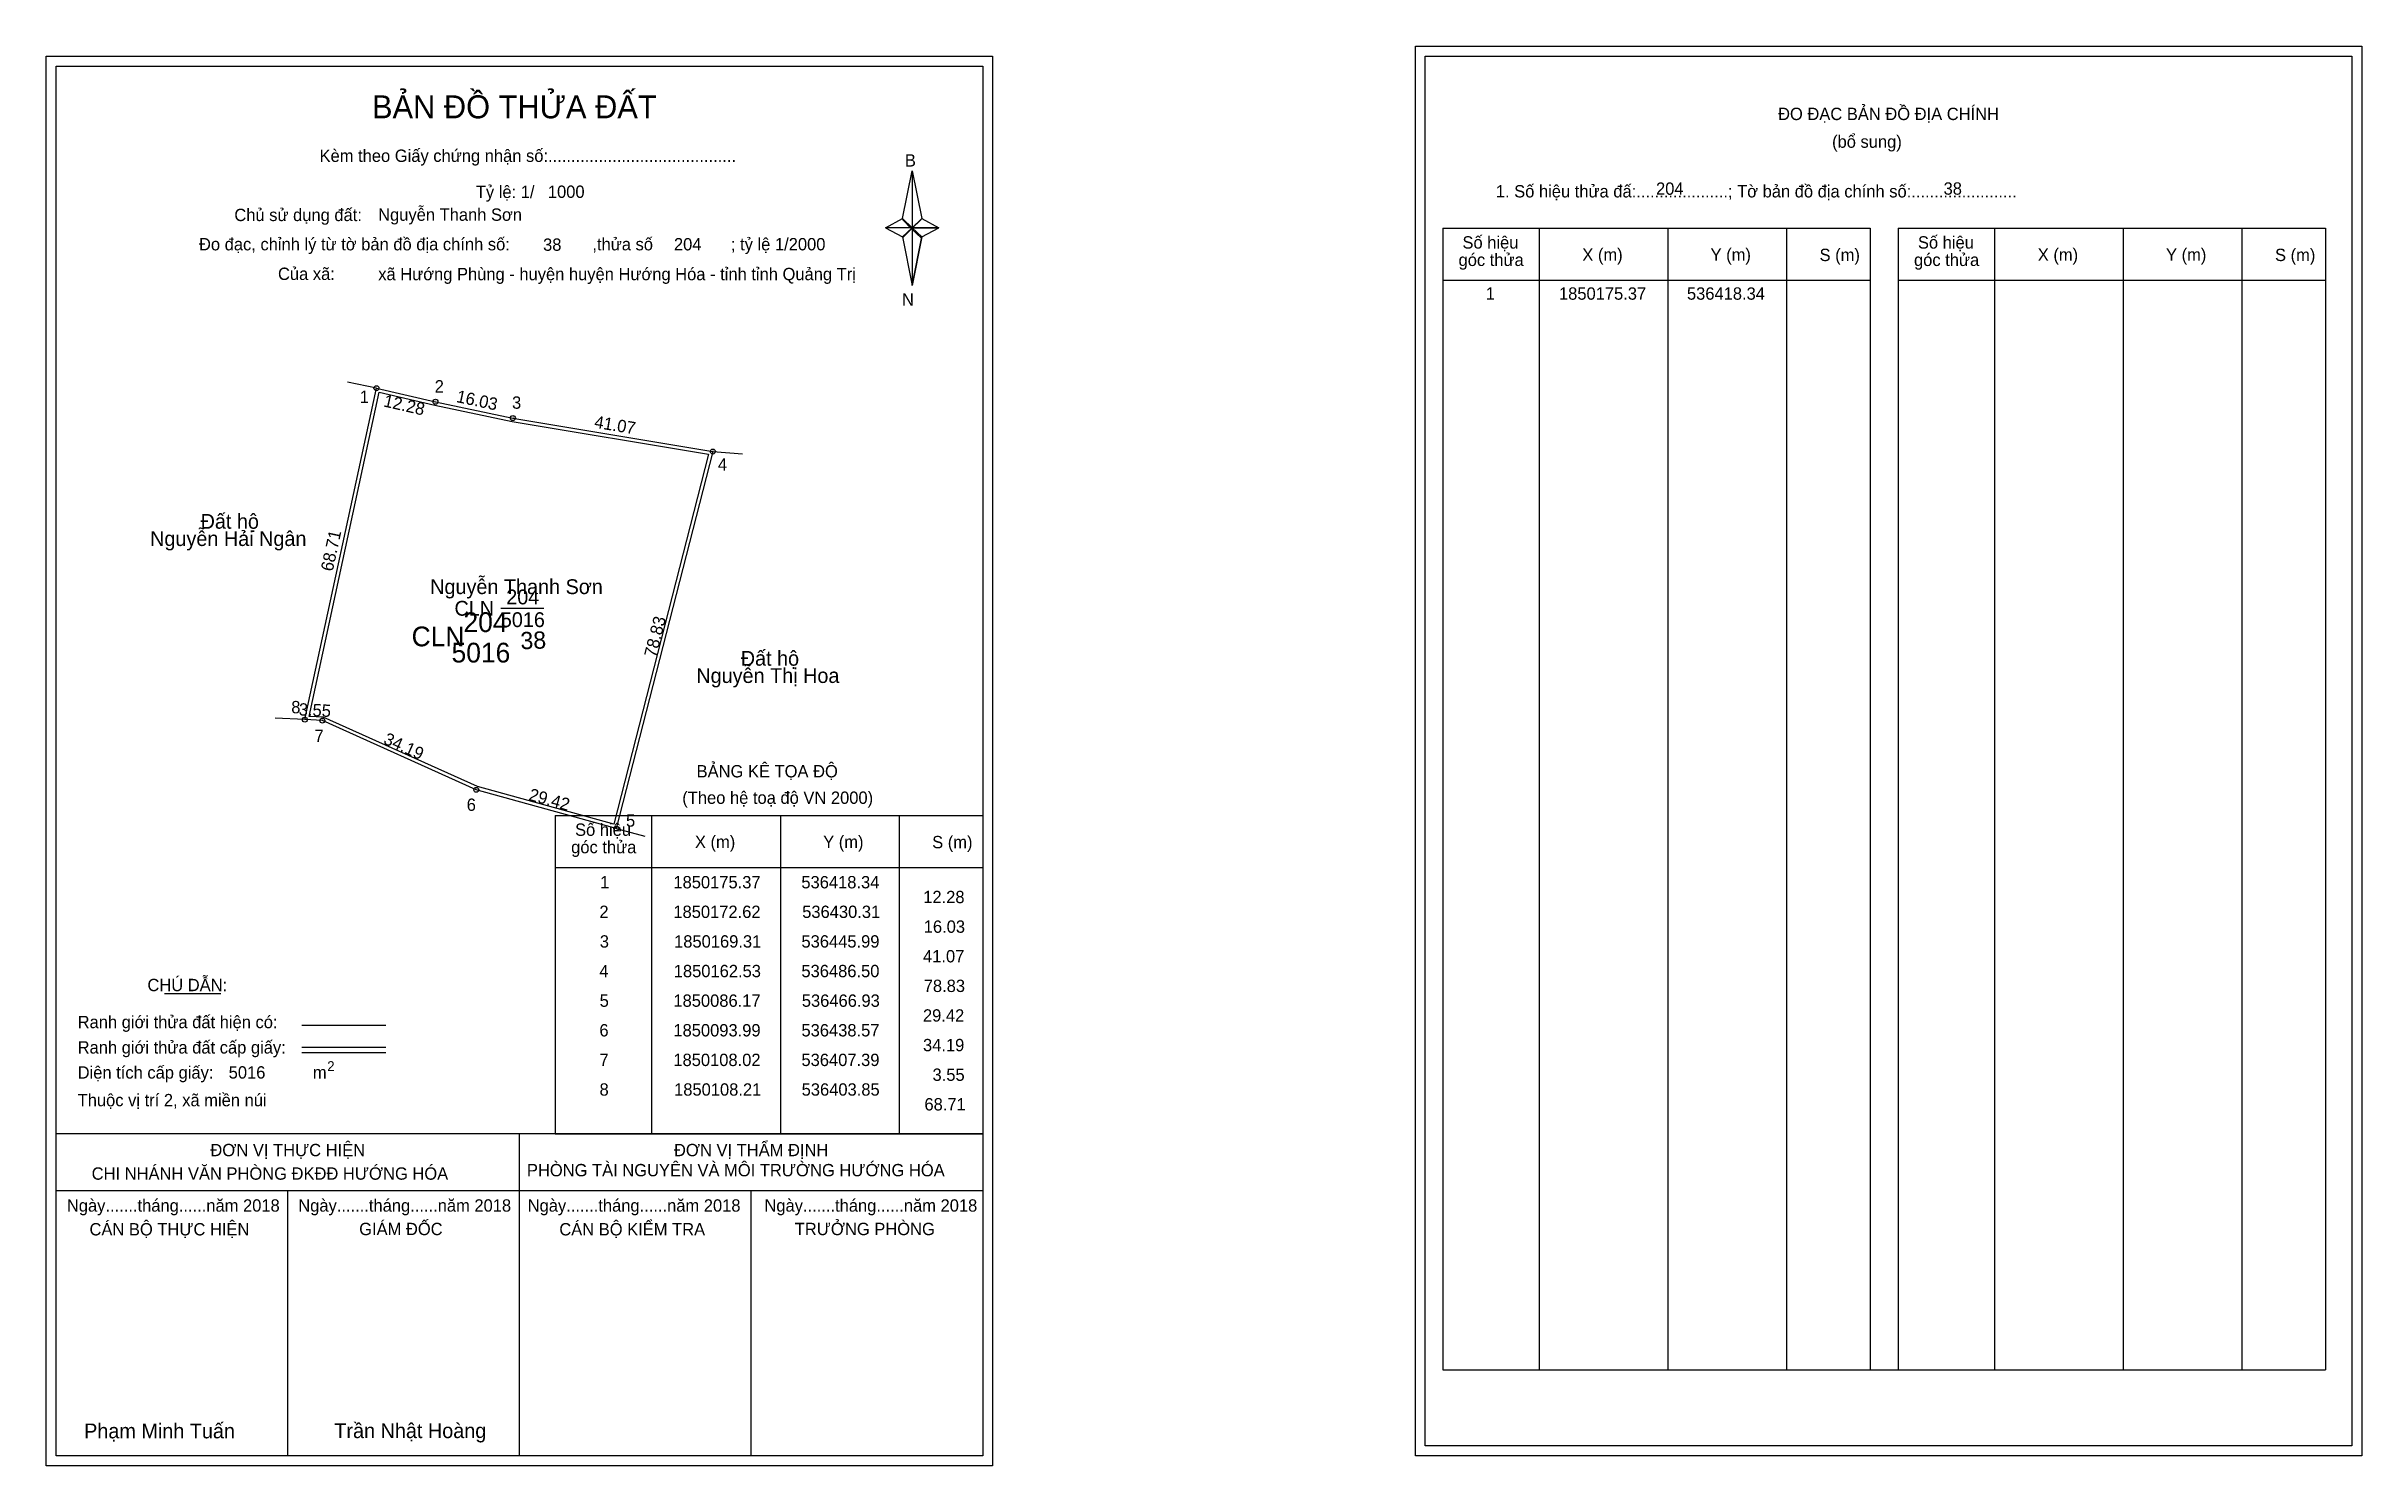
# Model space of a CAD drawing. Extents: x 536351 to 536820, y 1849957 to 1850245.
import ezdxf

# ---------------------------------------------------------------- set-up
doc = ezdxf.new("R2010")
doc.units = 0
for name, color, linetype in [('Level 1', 7, 'Continuous'), ('Level 10', 7, 'Continuous'), ('Level 11', 7, 'Continuous'), ('Level 13', 7, 'Continuous'), ('Level 2', 7, 'Continuous'), ('Level 27', 7, 'Continuous'), ('Level 3', 7, 'Continuous'), ('Level 36', 7, 'Continuous'), ('Level 4', 7, 'Continuous'), ('Level 49', 7, 'Continuous'), ('Level 5', 7, 'Continuous'), ('Level 53', 7, 'Continuous'), ('Level 55', 7, 'Continuous'), ('Level 6', 7, 'Continuous'), ('Level 63', 7, 'Continuous'), ('Level 7', 7, 'Continuous'), ('Level 9', 7, 'Continuous')]:
    doc.layers.add(name, color=color, linetype=linetype)

msp = doc.modelspace()

# ---------------------------------------------------------------- linework, layer by layer
at = {"layer": 'Level 1'}
for p, q in [((536353.47, 1850240.63), (536353.47, 1850240.63)), ((536630.79, 1850242.63), (536630.79, 1850242.63)), ((536524.89, 1850209.75), (536526.86, 1850219.39)), ((536526.86, 1850219.39), (536526.86, 1850207.87)), ((536526.86, 1850219.39), (536528.83, 1850209.75)), ((536521.45, 1850207.87), (536524.89, 1850209.75)), ((536524.89, 1850209.75), (536526.86, 1850207.87)), ((536526.71, 1850207.65), (536524.89, 1850209.53)), ((536526.86, 1850207.87), (536524.89, 1850206.03)), ((536526.71, 1850207.65), (536524.89, 1850205.81)), ((536524.89, 1850205.81), (536526.71, 1850207.65)), ((536528.68, 1850209.53), (536526.71, 1850207.65)), ((536526.71, 1850207.65), (536528.68, 1850209.53)), ((536528.68, 1850205.81), (536526.71, 1850207.65)), ((536528.83, 1850209.75), (536526.86, 1850207.87)), ((536526.86, 1850207.87), (536526.86, 1850196.17)), ((536526.86, 1850207.87), (536532.27, 1850207.87)), ((536526.86, 1850207.87), (536528.83, 1850206.03)), ((536528.83, 1850206.03), (536532.27, 1850207.87)), ((536634.33, 1850207.78), (536720.93, 1850207.78)), ((536653.92, 1849976.51), (536653.92, 1850207.78)), ((536679.99, 1849976.51), (536679.99, 1850207.78)), ((536703.96, 1850207.78), (536703.96, 1849976.51)), ((536720.93, 1850207.78), (536720.93, 1849976.51)), ((536726.58, 1850207.78), (536813.19, 1850207.78)), ((536746.17, 1849976.51), (536746.17, 1850207.78)), ((536772.25, 1849976.51), (536772.25, 1850207.78)), ((536796.22, 1850207.78), (536796.22, 1849976.51)), ((536813.19, 1850207.78), (536813.19, 1849976.51)), ((536524.89, 1850206.03), (536526.86, 1850196.17)), ((536528.83, 1850206.03), (536526.86, 1850196.17)), ((536634.33, 1850197.25), (536720.93, 1850197.25)), ((536726.58, 1850197.25), (536813.19, 1850197.25)), ((536454.57, 1850088.81), (536541.17, 1850088.81)), ((536474.16, 1850024.28), (536474.16, 1850088.81)), ((536500.23, 1850024.28), (536500.23, 1850088.81)), ((536524.2, 1850088.81), (536524.2, 1850024.28)), ((536454.57, 1850078.28), (536541.17, 1850078.28)), ((536375.39, 1850052.7), (536386.79, 1850052.7)), ((536403.25, 1850046.29), (536420.27, 1850046.29)), ((536403.25, 1850041.85), (536420.27, 1850041.85)), ((536403.25, 1850040.75), (536420.27, 1850040.75)), ((536460.3, 1850024.28), (536353.47, 1850024.28)), ((536541.17, 1850024.28), (536436.33, 1850024.28)), ((536447.32, 1849959.06), (536447.32, 1850024.28)), ((536454.57, 1850024.28), (536541.17, 1850024.28)), ((536541.17, 1850012.73), (536353.47, 1850012.73)), ((536400.39, 1849959.06), (536400.39, 1850012.73)), ((536494.24, 1849959.06), (536494.24, 1850012.73)), ((536634.33, 1849976.51), (536813.19, 1849976.51)), ((536541.17, 1849959.06), (536541.17, 1849959.06)), ((536818.49, 1849961.06), (536818.49, 1849961.06))]:
    msp.add_line(p, q, dxfattribs=at)
for points in [[(536524.89, 1850209.75), (536526.86, 1850219.39), (536526.86, 1850207.87)], [(536521.45, 1850207.87), (536524.89, 1850206.03), (536526.86, 1850207.87)], [(536526.86, 1850207.87), (536528.83, 1850209.75), (536532.27, 1850207.87)], [(536526.86, 1850207.87), (536526.86, 1850196.17), (536528.83, 1850206.03)]]:
    msp.add_lwpolyline(points, close=True, dxfattribs=at)
at = {"layer": 'Level 10'}
for p, q in [((536445.99, 1850169.31), (536486.5, 1850162.53)), ((536466.93, 1850086.17), (536438.57, 1850093.99))]:
    msp.add_line(p, q, dxfattribs=at)
for points in [[(536445.99, 1850169.31), (536486.5, 1850162.53), (536466.93, 1850086.17), (536438.57, 1850093.99), (536407.39, 1850108.02), (536403.85, 1850108.21), (536418.34, 1850175.37), (536430.31, 1850172.62)], [(536445.86, 1850168.62), (536485.63, 1850161.97), (536466.43, 1850087.03), (536438.81, 1850094.65), (536407.56, 1850108.71), (536404.71, 1850108.86), (536418.87, 1850174.53), (536430.16, 1850171.94)]]:
    msp.add_lwpolyline(points, close=True, dxfattribs=at)
at = {"layer": 'Level 11'}
for centre in [(536418.34, 1850175.37), (536430.31, 1850172.62), (536445.99, 1850169.31), (536445.99, 1850169.31), (536486.5, 1850162.53), (536403.85, 1850108.21), (536407.39, 1850108.02), (536438.57, 1850093.99), (536466.93, 1850086.17)]:
    msp.add_circle(centre, 0.5, dxfattribs=at)
at = {"layer": 'Level 27'}
for p, q in [((536418.34, 1850175.37), (536412.46, 1850176.56)), ((536486.5, 1850162.53), (536492.48, 1850162.09)), ((536403.85, 1850108.21), (536397.86, 1850108.54)), ((536466.93, 1850086.17), (536472.71, 1850084.58))]:
    msp.add_line(p, q, dxfattribs=at)
at = {"layer": 'Level 3'}
for p, q in [((536634.33, 1850207.78), (536634.33, 1849976.51)), ((536726.58, 1850207.78), (536726.58, 1849976.51)), ((536454.57, 1850088.81), (536454.57, 1850024.28))]:
    msp.add_line(p, q, dxfattribs=at)
at = {"layer": 'Level 63'}
for points in [[(536628.8, 1850244.63), (536820.5, 1850244.63), (536820.5, 1849959.06), (536628.8, 1849959.06)], [(536351.47, 1850242.63), (536543.17, 1850242.63), (536543.17, 1849957.06), (536351.47, 1849957.06)], [(536353.47, 1850240.63), (536541.17, 1850240.63), (536541.17, 1849959.06), (536353.47, 1849959.06)], [(536630.8, 1850242.63), (536818.5, 1850242.63), (536818.5, 1849961.06), (536630.8, 1849961.06)]]:
    msp.add_lwpolyline(points, close=True, dxfattribs=at)
at = {"layer": 'Level 9'}
msp.add_line((536443.54, 1850130.77), (536452.24, 1850130.77), dxfattribs=at)

# ---------------------------------------------------------------- texts
at = {"layer": 'Level 1'}
for s, height, p in [('BẢN ĐỒ THỬA ĐẤT', 4.6657, (536417.44, 1850230.04)), ('ĐO ĐẠC BẢN ĐỒ ĐỊA CHÍNH', 2.5, (536702.27, 1850229.69)), ('(bổ sung)', 2.5, (536713.21, 1850224.07)), ('Kèm theo Giấy chứng nhận số:.........................................', 2.5, (536406.82, 1850221.21)), ('B', 2.5, (536525.4, 1850220.27)), ('1. Số hiệu thửa đấ:....................; Tờ bản đồ địa chính số:.......................', 2.5, (536645.1, 1850214.01)), ('Chủ sử dụng đất:', 2.5, (536389.56, 1850209.22)), ('Đo đạc, chỉnh lý từ tờ bản đồ địa chính số:                  ,thửa số                 ; tỷ lệ 1/2000', 2.5, (536382.4, 1850203.29)), ('góc thửa', 2.5, (536637.55, 1850200.12)), ('Số hiệu', 2.5, (536638.34, 1850203.65)), ('X (m)', 2.5, (536662.62, 1850201.17)), ('Y (m)', 2.5, (536688.6, 1850201.17)), ('S (m)', 2.5, (536710.68, 1850201.12)), ('góc thửa', 2.5, (536729.81, 1850200.12)), ('Số hiệu', 2.5, (536730.6, 1850203.65)), ('X (m)', 2.5, (536754.88, 1850201.17)), ('Y (m)', 2.5, (536780.86, 1850201.17)), ('S (m)', 2.5, (536802.94, 1850201.12)), ('Của xã:', 2.5, (536398.4, 1850197.29)), ('N', 2.5, (536524.8, 1850192.1)), ('BẢNG KÊ TỌA ĐỘ', 2.5, (536483.2, 1850096.51)), ('(Theo hệ toạ độ VN 2000)', 2.5, (536480.3, 1850091.15)), ('Số hiệu', 2.5, (536458.58, 1850084.67)), ('X (m)', 2.5, (536482.86, 1850082.2)), ('Y (m)', 2.5, (536508.84, 1850082.2)), ('S (m)', 2.5, (536530.92, 1850082.15)), ('góc thửa', 2.5, (536457.79, 1850081.14)), ('CHÚ DẪN:', 2.5, (536371.95, 1850053.2)), ('Ranh giới thửa đất hiện có:', 2.5, (536357.82, 1850045.7)), ('Ranh giới thửa đất cấp giấy:', 2.5, (536357.82, 1850040.56)), ('Diện tích cấp giấy:', 2.5, (536357.82, 1850035.48)), ('2', 2, (536408.37, 1850037.01)), ('m', 2.5, (536405.47, 1850035.5)), ('Thuộc vị trí 2, xã miền núi', 2.5, (536357.82, 1850029.88)), ('ĐƠN VỊ THỰC HIỆN', 2.5, (536384.7, 1850019.76)), ('ĐƠN VỊ THẨM ĐỊNH', 2.5, (536478.61, 1850019.76)), ('CHI NHÁNH VĂN PHÒNG ĐKĐĐ HƯỚNG HÓA', 2.5, (536360.66, 1850015)), ('PHÒNG TÀI NGUYÊN VÀ MÔI TRƯỜNG HƯỚNG HÓA', 2.5, (536448.83, 1850015.69)), ('Ngày.......tháng......năm 2018', 2.5, (536355.64, 1850008.53)), ('Ngày.......tháng......năm 2018', 2.5, (536402.51, 1850008.53)), ('Ngày.......tháng......năm 2018', 2.5, (536448.98, 1850008.53)), ('Ngày.......tháng......năm 2018', 2.5, (536496.94, 1850008.53)), ('CÁN BỘ THỰC HIỆN', 2.5, (536360.22, 1850003.71)), ('GIÁM ĐỐC', 2.5, (536414.85, 1850003.77)), ('CÁN BỘ KIỂM TRA', 2.5, (536455.39, 1850003.71)), ('TRƯỞNG PHÒNG', 2.5, (536503.08, 1850003.77)), ('Phạm Minh Tuấn', 3, (536359.13, 1849962.6)), ('Trần Nhật Hoàng', 3, (536409.82, 1849962.65))]:
    msp.add_text(s, height=height, dxfattribs=at).set_placement(p)
at = {"layer": 'Level 11'}
msp.add_text('Tỷ lệ: 1/', height=2.5, dxfattribs=at).set_placement((536438.48, 1850213.9))
at = {"layer": 'Level 13'}
for s, p in [('CLN', (536434.15, 1850129.27)), ('204', (536444.64, 1850131.57)), ('5016', (536443.54, 1850126.97))]:
    msp.add_text(s, height=3, dxfattribs=at).set_placement(p)
at = {"layer": 'Level 2'}
msp.add_text('Nguyễn Thanh Sơn', height=3, dxfattribs=at).set_placement((536429.23, 1850133.65))
at = {"layer": 'Level 3'}
msp.add_text('CLN', height=4, dxfattribs=at).set_placement((536425.47, 1850123.07))
at = {"layer": 'Level 36'}
for s, p in [('Nguyễn Hải Ngân', (536372.5, 1850143.39)), ('Đất hộ', (536382.72, 1850146.89)), ('Đất hộ', (536492.14, 1850119.14)), ('Nguyễn Thị Hoa', (536483.14, 1850115.64))]:
    msp.add_text(s, height=3, dxfattribs=at).set_placement(p)
at = {"layer": 'Level 4'}
msp.add_text('204', height=4, dxfattribs=at).set_placement((536435.98, 1850125.96))
at = {"layer": 'Level 49'}
for s, rotation, p in [('12.28', 347.0613, (536419.64, 1850171.69)), ('16.03', 348.08, (536434.4, 1850172.57)), ('41.07', 350.4987, (536462.36, 1850167.38)), ('68.71', 77.8249, (536409.48, 1850138.12)), ('78.83', 75.6253, (536474.95, 1850120.67)), ('3.55', 356.9278, (536402.56, 1850109.08)), ('34.19', 335.7738, (536419.59, 1850103.41)), ('29.42', 344.5843, (536449.03, 1850091.94))]:
    msp.add_text(s, height=2.5, rotation=rotation, dxfattribs=at).set_placement(p)
at = {"layer": 'Level 5'}
msp.add_text('5016', height=4, dxfattribs=at).set_placement((536433.56, 1850119.79))
at = {"layer": 'Level 53'}
for s, p in [('1', (536643.05, 1850193.29)), ('1850175.37', (536657.89, 1850193.29)), ('536418.34', (536683.81, 1850193.29)), ('1', (536463.66, 1850074.03)), ('1850175.37', (536478.5, 1850074.03)), ('536418.34', (536504.42, 1850074.03)), ('2', (536463.51, 1850068.03)), ('1850172.62', (536478.49, 1850068.03)), ('536430.31', (536504.59, 1850068.03)), ('12.28', (536529.11, 1850071.03)), ('16.03', (536529.21, 1850065.03)), ('3', (536463.59, 1850062.03)), ('1850169.31', (536478.64, 1850062.03)), ('536445.99', (536504.44, 1850062.03)), ('41.07', (536529.07, 1850059.03)), ('4', (536463.5, 1850056.03)), ('1850162.53', (536478.57, 1850056.03)), ('536486.50', (536504.43, 1850056.03)), ('5', (536463.56, 1850050.03)), ('1850086.17', (536478.5, 1850050.03)), ('536466.93', (536504.51, 1850050.03)), ('78.83', (536529.21, 1850053.03)), ('29.42', (536529.05, 1850047.03)), ('6', (536463.51, 1850044.03)), ('1850093.99', (536478.5, 1850044.03)), ('536438.57', (536504.44, 1850044.03)), ('34.19', (536529.06, 1850041.03)), ('7', (536463.52, 1850038.03)), ('1850108.02', (536478.49, 1850038.03)), ('536407.39', (536504.44, 1850038.03)), ('8', (536463.54, 1850032.03)), ('1850108.21', (536478.64, 1850032.03)), ('536403.85', (536504.48, 1850032.03)), ('3.55', (536530.99, 1850035.03)), ('68.71', (536529.35, 1850029.03))]:
    msp.add_text(s, height=2.5, dxfattribs=at).set_placement(p)
at = {"layer": 'Level 55'}
for s, height, p in [('1', 0.4, (536418.23, 1850175.37)), ('0', 0.11, (536418.3, 1850175.26)), ('0', 0.11, (536418.3, 1850175.26)), ('0', 0.11, (536418.3, 1850175.26)), ('2', 0.4, (536430.17, 1850172.62)), ('0', 0.11, (536430.27, 1850172.51)), ('0', 0.11, (536430.27, 1850172.51)), ('3', 0.4, (536445.87, 1850169.31)), ('0', 0.11, (536445.95, 1850169.2)), ('0', 0.11, (536445.95, 1850169.2)), ('4', 0.4, (536486.36, 1850162.53)), ('0', 0.11, (536486.46, 1850162.42)), ('0', 0.11, (536486.46, 1850162.42)), ('0', 0.11, (536486.46, 1850162.42)), ('0', 0.11, (536486.46, 1850162.42)), ('8', 0.4, (536403.72, 1850108.21)), ('0', 0.11, (536403.81, 1850108.1)), ('0', 0.11, (536403.81, 1850108.1)), ('7', 0.4, (536407.26, 1850108.02)), ('0', 0.11, (536407.35, 1850107.91)), ('6', 0.4, (536438.43, 1850093.99)), ('0', 0.11, (536438.53, 1850093.88)), ('5', 0.4, (536466.8, 1850086.17)), ('0', 0.11, (536466.89, 1850086.06)), ('0', 0.11, (536466.89, 1850086.06)), ('0', 0.11, (536466.89, 1850086.06))]:
    msp.add_text(s, height=height, dxfattribs=at).set_placement(p)
at = {"layer": 'Level 6'}
for s, p in [('1000', (536453.07, 1850213.92)), ('204', (536677.55, 1850214.55)), ('38', (536735.8, 1850214.57)), ('Nguyễn Thanh Sơn', (536418.69, 1850209.28)), ('38', (536452.1, 1850203.2)), ('204', (536478.61, 1850203.28)), ('xã Hướng Phùng - huyện huyện Hướng Hóa - tỉnh tỉnh Quảng Trị', (536418.71, 1850197.24)), ('5016', (536388.41, 1850035.49))]:
    msp.add_text(s, height=2.5, dxfattribs=at).set_placement(p)
at = {"layer": 'Level 7'}
msp.add_text('38', height=3.5, rotation=2, dxfattribs=at).set_placement((536447.57, 1850122.45))
at = {"layer": 'Level 9'}
for s, p in [('1', (536414.97, 1850172.37)), ('2', (536430.15, 1850174.49)), ('3', (536445.81, 1850171.2)), ('4', (536487.51, 1850158.68)), ('8', (536401.09, 1850109.5)), ('7', (536405.79, 1850103.66)), ('6', (536436.63, 1850089.73)), ('5', (536468.9, 1850086.53))]:
    msp.add_text(s, height=2.5, dxfattribs=at).set_placement(p)

doc.saveas('drawing.dxf')
